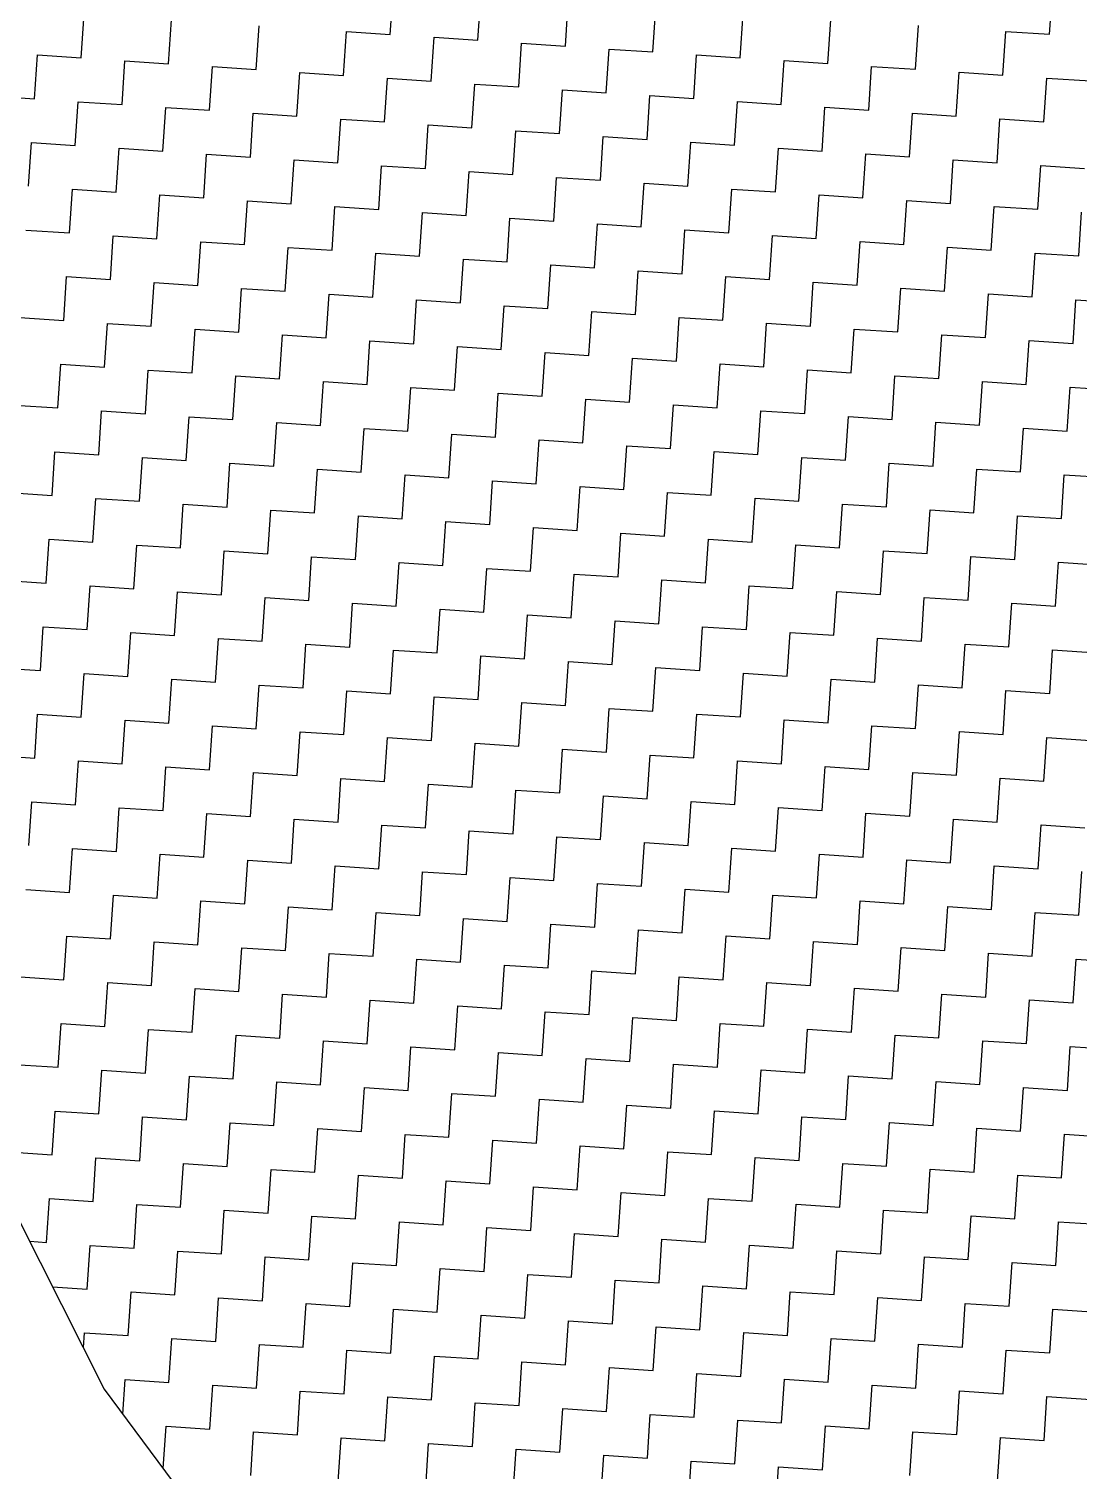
# Model space of a CAD drawing. Header units: metres. Extents: x 286068 to 287358, y 2005630 to 2007098.
# Drawn here: x 286485.4 to 286563.2, y 2005822 to 2005928.9 of the extents above; entities that cross this region are included whole.
import ezdxf

# ---------------------------------------------------------------- set-up
doc = ezdxf.new("R2010")
doc.units = ezdxf.units.M
doc.layers.add('POLY_HATCH', color=12, linetype='Continuous')

msp = doc.modelspace()

# ---------------------------------------------------------------- linework, layer by layer
at = {"layer": 'POLY_HATCH', "linetype": 'Continuous'}
for p, q in [((286512.17, 2005928.44), (286512.38, 2005931.68)), ((286518.65, 2005928.01), (286518.87, 2005931.25)), ((286525.14, 2005927.58), (286525.35, 2005930.82)), ((286561.01, 2005928.45), (286561.23, 2005931.7)), ((286489.26, 2005926.7), (286489.48, 2005929.95)), ((286531.62, 2005927.15), (286531.84, 2005930.39)), ((286538.1, 2005926.72), (286538.32, 2005929.96)), ((286495.74, 2005926.27), (286495.96, 2005929.52)), ((286502.23, 2005925.84), (286502.44, 2005929.09)), ((286544.59, 2005926.29), (286544.8, 2005929.53)), ((286551.07, 2005925.86), (286551.29, 2005929.1)), ((286557.55, 2005925.43), (286557.77, 2005928.67)), ((286557.77, 2005928.67), (286561.01, 2005928.45)), ((286508.71, 2005925.41), (286508.93, 2005928.66)), ((286508.93, 2005928.66), (286512.17, 2005928.44)), ((286515.2, 2005924.98), (286515.41, 2005928.23)), ((286515.41, 2005928.23), (286518.65, 2005928.01)), ((286521.68, 2005924.55), (286521.89, 2005927.79)), ((286521.89, 2005927.79), (286525.14, 2005927.58)), ((286485.8, 2005923.68), (286486.02, 2005926.92)), ((286486.02, 2005926.92), (286489.26, 2005926.7)), ((286528.16, 2005924.12), (286528.38, 2005927.36)), ((286528.38, 2005927.36), (286531.62, 2005927.15)), ((286534.65, 2005923.69), (286534.86, 2005926.93)), ((286534.86, 2005926.93), (286538.1, 2005926.72)), ((286492.29, 2005923.25), (286492.5, 2005926.49)), ((286492.5, 2005926.49), (286495.74, 2005926.27)), ((286498.77, 2005922.82), (286498.99, 2005926.06)), ((286498.99, 2005926.06), (286502.23, 2005925.84)), ((286505.25, 2005922.39), (286505.47, 2005925.63)), ((286505.47, 2005925.63), (286508.71, 2005925.41)), ((286541.13, 2005923.26), (286541.35, 2005926.5)), ((286541.35, 2005926.5), (286544.59, 2005926.29)), ((286547.61, 2005922.83), (286547.83, 2005926.07)), ((286547.83, 2005926.07), (286551.07, 2005925.86)), ((286554.1, 2005922.4), (286554.31, 2005925.64)), ((286554.31, 2005925.64), (286557.55, 2005925.43)), ((286511.74, 2005921.96), (286511.95, 2005925.2)), ((286511.95, 2005925.2), (286515.2, 2005924.98)), ((286518.22, 2005921.53), (286518.44, 2005924.77)), ((286518.44, 2005924.77), (286521.68, 2005924.55)), ((286560.58, 2005921.97), (286560.8, 2005925.21)), ((286560.8, 2005925.21), (286564.04, 2005925)), ((286482.56, 2005923.89), (286485.8, 2005923.68)), ((286488.83, 2005920.22), (286489.05, 2005923.46)), ((286489.05, 2005923.46), (286492.29, 2005923.25)), ((286524.71, 2005921.1), (286524.92, 2005924.34)), ((286524.92, 2005924.34), (286528.16, 2005924.12)), ((286531.19, 2005920.67), (286531.4, 2005923.91)), ((286531.4, 2005923.91), (286534.65, 2005923.69)), ((286537.67, 2005920.23), (286537.89, 2005923.48)), ((286537.89, 2005923.48), (286541.13, 2005923.26)), ((286495.31, 2005919.79), (286495.53, 2005923.03)), ((286495.53, 2005923.03), (286498.77, 2005922.82)), ((286501.8, 2005919.36), (286502.01, 2005922.6)), ((286502.01, 2005922.6), (286505.25, 2005922.39)), ((286544.16, 2005919.8), (286544.37, 2005923.05)), ((286544.37, 2005923.05), (286547.61, 2005922.83)), ((286550.64, 2005919.37), (286550.86, 2005922.62)), ((286550.86, 2005922.62), (286554.1, 2005922.4)), ((286508.28, 2005918.93), (286508.5, 2005922.17)), ((286508.5, 2005922.17), (286511.74, 2005921.96)), ((286514.77, 2005918.5), (286514.98, 2005921.74)), ((286514.98, 2005921.74), (286518.22, 2005921.53)), ((286521.25, 2005918.07), (286521.46, 2005921.31)), ((286521.46, 2005921.31), (286524.71, 2005921.1)), ((286557.12, 2005918.94), (286557.34, 2005922.19)), ((286557.34, 2005922.19), (286560.58, 2005921.97)), ((286485.37, 2005917.19), (286485.59, 2005920.44)), ((286485.59, 2005920.44), (286488.83, 2005920.22)), ((286527.73, 2005917.64), (286527.95, 2005920.88)), ((286527.95, 2005920.88), (286531.19, 2005920.67)), ((286534.22, 2005917.21), (286534.43, 2005920.45)), ((286534.43, 2005920.45), (286537.67, 2005920.23)), ((286491.86, 2005916.76), (286492.07, 2005920.01)), ((286492.07, 2005920.01), (286495.31, 2005919.79)), ((286498.34, 2005916.33), (286498.56, 2005919.58)), ((286498.56, 2005919.58), (286501.8, 2005919.36)), ((286504.82, 2005915.9), (286505.04, 2005919.15)), ((286505.04, 2005919.15), (286508.28, 2005918.93)), ((286540.7, 2005916.78), (286540.92, 2005920.02)), ((286540.92, 2005920.02), (286544.16, 2005919.8)), ((286547.18, 2005916.35), (286547.4, 2005919.59)), ((286547.4, 2005919.59), (286550.64, 2005919.37)), ((286553.67, 2005915.92), (286553.88, 2005919.16)), ((286553.88, 2005919.16), (286557.12, 2005918.94)), ((286511.31, 2005915.47), (286511.52, 2005918.71)), ((286511.52, 2005918.71), (286514.77, 2005918.5)), ((286517.79, 2005915.04), (286518.01, 2005918.28)), ((286518.01, 2005918.28), (286521.25, 2005918.07)), ((286560.15, 2005915.49), (286560.37, 2005918.73)), ((286560.37, 2005918.73), (286563.61, 2005918.51)), ((286488.4, 2005913.74), (286488.62, 2005916.98)), ((286488.62, 2005916.98), (286491.86, 2005916.76)), ((286524.28, 2005914.61), (286524.49, 2005917.85)), ((286524.49, 2005917.85), (286527.73, 2005917.64)), ((286530.76, 2005914.18), (286530.97, 2005917.42)), ((286530.97, 2005917.42), (286534.22, 2005917.21)), ((286537.24, 2005913.75), (286537.46, 2005916.99)), ((286537.46, 2005916.99), (286540.7, 2005916.78)), ((286494.88, 2005913.31), (286495.1, 2005916.55)), ((286495.1, 2005916.55), (286498.34, 2005916.33)), ((286501.37, 2005912.88), (286501.58, 2005916.12)), ((286501.58, 2005916.12), (286504.82, 2005915.9)), ((286543.73, 2005913.32), (286543.94, 2005916.56)), ((286543.94, 2005916.56), (286547.18, 2005916.35)), ((286550.21, 2005912.89), (286550.43, 2005916.13)), ((286550.43, 2005916.13), (286553.67, 2005915.92)), ((286507.85, 2005912.45), (286508.07, 2005915.69)), ((286508.07, 2005915.69), (286511.31, 2005915.47)), ((286514.33, 2005912.02), (286514.55, 2005915.26)), ((286514.55, 2005915.26), (286517.79, 2005915.04)), ((286520.82, 2005911.59), (286521.03, 2005914.83)), ((286521.03, 2005914.83), (286524.28, 2005914.61)), ((286556.69, 2005912.46), (286556.91, 2005915.7)), ((286556.91, 2005915.7), (286560.15, 2005915.49)), ((286563.18, 2005912.03), (286563.39, 2005915.27)), ((286485.16, 2005913.95), (286488.4, 2005913.74)), ((286527.3, 2005911.16), (286527.52, 2005914.4)), ((286527.52, 2005914.4), (286530.76, 2005914.18)), ((286533.79, 2005910.72), (286534, 2005913.97)), ((286534, 2005913.97), (286537.24, 2005913.75)), ((286491.43, 2005910.28), (286491.64, 2005913.52)), ((286491.64, 2005913.52), (286494.88, 2005913.31)), ((286497.91, 2005909.85), (286498.13, 2005913.09)), ((286498.13, 2005913.09), (286501.37, 2005912.88)), ((286504.39, 2005909.42), (286504.61, 2005912.66)), ((286504.61, 2005912.66), (286507.85, 2005912.45)), ((286540.27, 2005910.29), (286540.48, 2005913.54)), ((286540.48, 2005913.54), (286543.73, 2005913.32)), ((286546.75, 2005909.86), (286546.97, 2005913.11)), ((286546.97, 2005913.11), (286550.21, 2005912.89)), ((286553.24, 2005909.43), (286553.45, 2005912.68)), ((286553.45, 2005912.68), (286556.69, 2005912.46)), ((286510.88, 2005908.99), (286511.09, 2005912.23)), ((286511.09, 2005912.23), (286514.33, 2005912.02)), ((286517.36, 2005908.56), (286517.58, 2005911.8)), ((286517.58, 2005911.8), (286520.82, 2005911.59)), ((286559.72, 2005909), (286559.94, 2005912.24)), ((286559.94, 2005912.24), (286563.18, 2005912.03)), ((286523.85, 2005908.13), (286524.06, 2005911.37)), ((286524.06, 2005911.37), (286527.3, 2005911.16)), ((286530.33, 2005907.7), (286530.54, 2005910.94)), ((286530.54, 2005910.94), (286533.79, 2005910.72)), ((286536.81, 2005907.27), (286537.03, 2005910.51)), ((286537.03, 2005910.51), (286540.27, 2005910.29)), ((286487.97, 2005907.25), (286488.18, 2005910.5)), ((286488.18, 2005910.5), (286491.43, 2005910.28)), ((286494.45, 2005906.82), (286494.67, 2005910.07)), ((286494.67, 2005910.07), (286497.91, 2005909.85)), ((286500.94, 2005906.39), (286501.15, 2005909.63)), ((286501.15, 2005909.63), (286504.39, 2005909.42)), ((286543.3, 2005906.84), (286543.51, 2005910.08)), ((286543.51, 2005910.08), (286546.75, 2005909.86)), ((286549.78, 2005906.41), (286549.99, 2005909.65)), ((286549.99, 2005909.65), (286553.24, 2005909.43)), ((286507.42, 2005905.96), (286507.64, 2005909.2)), ((286507.64, 2005909.2), (286510.88, 2005908.99)), ((286513.9, 2005905.53), (286514.12, 2005908.77)), ((286514.12, 2005908.77), (286517.36, 2005908.56)), ((286556.26, 2005905.98), (286556.48, 2005909.22)), ((286556.48, 2005909.22), (286559.72, 2005909)), ((286562.75, 2005905.55), (286562.96, 2005908.79)), ((286562.96, 2005908.79), (286566.2, 2005908.57)), ((286484.73, 2005907.47), (286487.97, 2005907.25)), ((286520.39, 2005905.1), (286520.6, 2005908.34)), ((286520.6, 2005908.34), (286523.85, 2005908.13)), ((286526.87, 2005904.67), (286527.09, 2005907.91)), ((286527.09, 2005907.91), (286530.33, 2005907.7)), ((286533.36, 2005904.24), (286533.57, 2005907.48)), ((286533.57, 2005907.48), (286536.81, 2005907.27)), ((286491, 2005903.8), (286491.21, 2005907.04)), ((286491.21, 2005907.04), (286494.45, 2005906.82)), ((286497.48, 2005903.37), (286497.7, 2005906.61)), ((286497.7, 2005906.61), (286500.94, 2005906.39)), ((286539.84, 2005903.81), (286540.05, 2005907.05)), ((286540.05, 2005907.05), (286543.3, 2005906.84)), ((286546.32, 2005903.38), (286546.54, 2005906.62)), ((286546.54, 2005906.62), (286549.78, 2005906.41)), ((286503.96, 2005902.94), (286504.18, 2005906.18)), ((286504.18, 2005906.18), (286507.42, 2005905.96)), ((286510.45, 2005902.51), (286510.66, 2005905.75)), ((286510.66, 2005905.75), (286513.9, 2005905.53)), ((286516.93, 2005902.08), (286517.15, 2005905.32)), ((286517.15, 2005905.32), (286520.39, 2005905.1)), ((286552.81, 2005902.95), (286553.02, 2005906.19)), ((286553.02, 2005906.19), (286556.26, 2005905.98)), ((286559.29, 2005902.52), (286559.51, 2005905.76)), ((286559.51, 2005905.76), (286562.75, 2005905.55)), ((286523.41, 2005901.64), (286523.63, 2005904.89)), ((286523.63, 2005904.89), (286526.87, 2005904.67)), ((286529.9, 2005901.21), (286530.11, 2005904.46)), ((286530.11, 2005904.46), (286533.36, 2005904.24)), ((286487.54, 2005900.77), (286487.75, 2005904.01)), ((286487.75, 2005904.01), (286491, 2005903.8)), ((286494.02, 2005900.34), (286494.24, 2005903.58)), ((286494.24, 2005903.58), (286497.48, 2005903.37)), ((286500.51, 2005899.91), (286500.72, 2005903.15)), ((286500.72, 2005903.15), (286503.96, 2005902.94)), ((286536.38, 2005900.78), (286536.6, 2005904.03)), ((286536.6, 2005904.03), (286539.84, 2005903.81)), ((286542.87, 2005900.35), (286543.08, 2005903.6)), ((286543.08, 2005903.6), (286546.32, 2005903.38)), ((286549.35, 2005899.92), (286549.56, 2005903.16)), ((286549.56, 2005903.16), (286552.81, 2005902.95)), ((286506.99, 2005899.48), (286507.21, 2005902.72)), ((286507.21, 2005902.72), (286510.45, 2005902.51)), ((286513.47, 2005899.05), (286513.69, 2005902.29)), ((286513.69, 2005902.29), (286516.93, 2005902.08)), ((286555.83, 2005899.49), (286556.05, 2005902.73)), ((286556.05, 2005902.73), (286559.29, 2005902.52)), ((286562.32, 2005899.06), (286562.53, 2005902.3)), ((286562.53, 2005902.3), (286565.77, 2005902.09)), ((286484.3, 2005900.99), (286487.54, 2005900.77)), ((286519.96, 2005898.62), (286520.17, 2005901.86)), ((286520.17, 2005901.86), (286523.41, 2005901.64)), ((286526.44, 2005898.19), (286526.66, 2005901.43)), ((286526.66, 2005901.43), (286529.9, 2005901.21)), ((286532.92, 2005897.76), (286533.14, 2005901)), ((286533.14, 2005901), (286536.38, 2005900.78)), ((286490.57, 2005897.31), (286490.78, 2005900.55)), ((286490.78, 2005900.55), (286494.02, 2005900.34)), ((286497.05, 2005896.88), (286497.26, 2005900.12)), ((286497.26, 2005900.12), (286500.51, 2005899.91)), ((286539.41, 2005897.33), (286539.62, 2005900.57)), ((286539.62, 2005900.57), (286542.87, 2005900.35)), ((286545.89, 2005896.9), (286546.11, 2005900.14)), ((286546.11, 2005900.14), (286549.35, 2005899.92)), ((286503.53, 2005896.45), (286503.75, 2005899.69)), ((286503.75, 2005899.69), (286506.99, 2005899.48)), ((286510.02, 2005896.02), (286510.23, 2005899.26)), ((286510.23, 2005899.26), (286513.47, 2005899.05)), ((286516.5, 2005895.59), (286516.72, 2005898.83)), ((286516.72, 2005898.83), (286519.96, 2005898.62)), ((286552.38, 2005896.47), (286552.59, 2005899.71)), ((286552.59, 2005899.71), (286555.83, 2005899.49)), ((286558.86, 2005896.04), (286559.07, 2005899.28)), ((286559.07, 2005899.28), (286562.32, 2005899.06)), ((286522.98, 2005895.16), (286523.2, 2005898.4)), ((286523.2, 2005898.4), (286526.44, 2005898.19)), ((286529.47, 2005894.73), (286529.68, 2005897.97)), ((286529.68, 2005897.97), (286532.92, 2005897.76)), ((286487.11, 2005894.29), (286487.32, 2005897.53)), ((286487.32, 2005897.53), (286490.57, 2005897.31)), ((286493.59, 2005893.86), (286493.81, 2005897.1)), ((286493.81, 2005897.1), (286497.05, 2005896.88)), ((286500.08, 2005893.43), (286500.29, 2005896.67)), ((286500.29, 2005896.67), (286503.53, 2005896.45)), ((286535.95, 2005894.3), (286536.17, 2005897.54)), ((286536.17, 2005897.54), (286539.41, 2005897.33)), ((286542.44, 2005893.87), (286542.65, 2005897.11)), ((286542.65, 2005897.11), (286545.89, 2005896.9)), ((286548.92, 2005893.44), (286549.13, 2005896.68)), ((286549.13, 2005896.68), (286552.38, 2005896.47)), ((286506.56, 2005893), (286506.78, 2005896.24)), ((286506.78, 2005896.24), (286510.02, 2005896.02)), ((286513.04, 2005892.56), (286513.26, 2005895.81)), ((286513.26, 2005895.81), (286516.5, 2005895.59)), ((286555.4, 2005893.01), (286555.62, 2005896.25)), ((286555.62, 2005896.25), (286558.86, 2005896.04)), ((286561.89, 2005892.58), (286562.1, 2005895.82)), ((286562.1, 2005895.82), (286565.34, 2005895.61)), ((286483.87, 2005894.5), (286487.11, 2005894.29)), ((286519.53, 2005892.13), (286519.74, 2005895.38)), ((286519.74, 2005895.38), (286522.98, 2005895.16)), ((286526.01, 2005891.7), (286526.23, 2005894.95)), ((286526.23, 2005894.95), (286529.47, 2005894.73)), ((286532.49, 2005891.27), (286532.71, 2005894.52)), ((286532.71, 2005894.52), (286535.95, 2005894.3)), ((286490.14, 2005890.83), (286490.35, 2005894.07)), ((286490.35, 2005894.07), (286493.59, 2005893.86)), ((286496.62, 2005890.4), (286496.83, 2005893.64)), ((286496.83, 2005893.64), (286500.08, 2005893.43)), ((286538.98, 2005890.84), (286539.19, 2005894.09)), ((286539.19, 2005894.09), (286542.44, 2005893.87)), ((286545.46, 2005890.41), (286545.68, 2005893.65)), ((286545.68, 2005893.65), (286548.92, 2005893.44)), ((286503.1, 2005889.97), (286503.32, 2005893.21)), ((286503.32, 2005893.21), (286506.56, 2005893)), ((286509.59, 2005889.54), (286509.8, 2005892.78)), ((286509.8, 2005892.78), (286513.04, 2005892.56)), ((286516.07, 2005889.11), (286516.29, 2005892.35)), ((286516.29, 2005892.35), (286519.53, 2005892.13)), ((286551.95, 2005889.98), (286552.16, 2005893.22)), ((286552.16, 2005893.22), (286555.4, 2005893.01)), ((286558.43, 2005889.55), (286558.64, 2005892.79)), ((286558.64, 2005892.79), (286561.89, 2005892.58)), ((286522.55, 2005888.68), (286522.77, 2005891.92)), ((286522.77, 2005891.92), (286526.01, 2005891.7)), ((286529.04, 2005888.25), (286529.25, 2005891.49)), ((286529.25, 2005891.49), (286532.49, 2005891.27)), ((286486.68, 2005887.8), (286486.89, 2005891.04)), ((286486.89, 2005891.04), (286490.14, 2005890.83)), ((286493.16, 2005887.37), (286493.38, 2005890.61)), ((286493.38, 2005890.61), (286496.62, 2005890.4)), ((286535.52, 2005887.82), (286535.74, 2005891.06)), ((286535.74, 2005891.06), (286538.98, 2005890.84)), ((286542, 2005887.39), (286542.22, 2005890.63)), ((286542.22, 2005890.63), (286545.46, 2005890.41)), ((286548.49, 2005886.96), (286548.7, 2005890.2)), ((286548.7, 2005890.2), (286551.95, 2005889.98)), ((286499.65, 2005886.94), (286499.86, 2005890.18)), ((286499.86, 2005890.18), (286503.1, 2005889.97)), ((286506.13, 2005886.51), (286506.34, 2005889.75)), ((286506.34, 2005889.75), (286509.59, 2005889.54)), ((286512.61, 2005886.08), (286512.83, 2005889.32)), ((286512.83, 2005889.32), (286516.07, 2005889.11)), ((286554.97, 2005886.53), (286555.19, 2005889.77)), ((286555.19, 2005889.77), (286558.43, 2005889.55)), ((286561.46, 2005886.09), (286561.67, 2005889.34)), ((286561.67, 2005889.34), (286564.91, 2005889.12)), ((286519.1, 2005885.65), (286519.31, 2005888.89)), ((286519.31, 2005888.89), (286522.55, 2005888.68)), ((286525.58, 2005885.22), (286525.8, 2005888.46)), ((286525.8, 2005888.46), (286529.04, 2005888.25)), ((286483.44, 2005888.02), (286486.68, 2005887.8)), ((286489.71, 2005884.35), (286489.92, 2005887.59)), ((286489.92, 2005887.59), (286493.16, 2005887.37)), ((286496.19, 2005883.92), (286496.4, 2005887.16)), ((286496.4, 2005887.16), (286499.65, 2005886.94)), ((286532.06, 2005884.79), (286532.28, 2005888.03)), ((286532.28, 2005888.03), (286535.52, 2005887.82)), ((286538.55, 2005884.36), (286538.76, 2005887.6)), ((286538.76, 2005887.6), (286542, 2005887.39)), ((286545.03, 2005883.93), (286545.25, 2005887.17)), ((286545.25, 2005887.17), (286548.49, 2005886.96)), ((286502.67, 2005883.49), (286502.89, 2005886.73)), ((286502.89, 2005886.73), (286506.13, 2005886.51)), ((286509.16, 2005883.05), (286509.37, 2005886.3)), ((286509.37, 2005886.3), (286512.61, 2005886.08)), ((286551.52, 2005883.5), (286551.73, 2005886.74)), ((286551.73, 2005886.74), (286554.97, 2005886.53)), ((286558, 2005883.07), (286558.21, 2005886.31)), ((286558.21, 2005886.31), (286561.46, 2005886.09)), ((286515.64, 2005882.62), (286515.85, 2005885.87)), ((286515.85, 2005885.87), (286519.1, 2005885.65)), ((286522.12, 2005882.19), (286522.34, 2005885.44)), ((286522.34, 2005885.44), (286525.58, 2005885.22)), ((286528.61, 2005881.76), (286528.82, 2005885.01)), ((286528.82, 2005885.01), (286532.06, 2005884.79)), ((286486.25, 2005881.32), (286486.46, 2005884.56)), ((286486.46, 2005884.56), (286489.71, 2005884.35)), ((286492.73, 2005880.89), (286492.95, 2005884.13)), ((286492.95, 2005884.13), (286496.19, 2005883.92)), ((286535.09, 2005881.33), (286535.31, 2005884.57)), ((286535.31, 2005884.57), (286538.55, 2005884.36)), ((286541.57, 2005880.9), (286541.79, 2005884.14)), ((286541.79, 2005884.14), (286545.03, 2005883.93)), ((286499.22, 2005880.46), (286499.43, 2005883.7)), ((286499.43, 2005883.7), (286502.67, 2005883.49)), ((286505.7, 2005880.03), (286505.91, 2005883.27)), ((286505.91, 2005883.27), (286509.16, 2005883.05)), ((286512.18, 2005879.6), (286512.4, 2005882.84)), ((286512.4, 2005882.84), (286515.64, 2005882.62)), ((286548.06, 2005880.47), (286548.27, 2005883.71)), ((286548.27, 2005883.71), (286551.52, 2005883.5)), ((286554.54, 2005880.04), (286554.76, 2005883.28)), ((286554.76, 2005883.28), (286558, 2005883.07)), ((286561.03, 2005879.61), (286561.24, 2005882.85)), ((286561.24, 2005882.85), (286564.48, 2005882.64)), ((286518.67, 2005879.17), (286518.88, 2005882.41)), ((286518.88, 2005882.41), (286522.12, 2005882.19)), ((286525.15, 2005878.74), (286525.37, 2005881.98)), ((286525.37, 2005881.98), (286528.61, 2005881.76)), ((286483.01, 2005881.53), (286486.25, 2005881.32)), ((286489.27, 2005877.86), (286489.49, 2005881.1)), ((286489.49, 2005881.1), (286492.73, 2005880.89)), ((286495.76, 2005877.43), (286495.97, 2005880.67)), ((286495.97, 2005880.67), (286499.22, 2005880.46)), ((286531.63, 2005878.31), (286531.85, 2005881.55)), ((286531.85, 2005881.55), (286535.09, 2005881.33)), ((286538.12, 2005877.88), (286538.33, 2005881.12)), ((286538.33, 2005881.12), (286541.57, 2005880.9)), ((286544.6, 2005877.45), (286544.82, 2005880.69)), ((286544.82, 2005880.69), (286548.06, 2005880.47)), ((286502.24, 2005877), (286502.46, 2005880.24)), ((286502.46, 2005880.24), (286505.7, 2005880.03)), ((286508.73, 2005876.57), (286508.94, 2005879.81)), ((286508.94, 2005879.81), (286512.18, 2005879.6)), ((286551.08, 2005877.02), (286551.3, 2005880.26)), ((286551.3, 2005880.26), (286554.54, 2005880.04)), ((286557.57, 2005876.58), (286557.78, 2005879.83)), ((286557.78, 2005879.83), (286561.03, 2005879.61)), ((286515.21, 2005876.14), (286515.42, 2005879.38)), ((286515.42, 2005879.38), (286518.67, 2005879.17)), ((286521.69, 2005875.71), (286521.91, 2005878.95)), ((286521.91, 2005878.95), (286525.15, 2005878.74)), ((286528.18, 2005875.28), (286528.39, 2005878.52)), ((286528.39, 2005878.52), (286531.63, 2005878.31)), ((286485.82, 2005874.84), (286486.03, 2005878.08)), ((286486.03, 2005878.08), (286489.27, 2005877.86)), ((286492.3, 2005874.41), (286492.52, 2005877.65)), ((286492.52, 2005877.65), (286495.76, 2005877.43)), ((286534.66, 2005874.85), (286534.88, 2005878.09)), ((286534.88, 2005878.09), (286538.12, 2005877.88)), ((286541.14, 2005874.42), (286541.36, 2005877.66)), ((286541.36, 2005877.66), (286544.6, 2005877.45)), ((286498.78, 2005873.97), (286499, 2005877.22)), ((286499, 2005877.22), (286502.24, 2005877)), ((286505.27, 2005873.54), (286505.48, 2005876.79)), ((286505.48, 2005876.79), (286508.73, 2005876.57)), ((286511.75, 2005873.11), (286511.97, 2005876.36)), ((286511.97, 2005876.36), (286515.21, 2005876.14)), ((286547.63, 2005873.99), (286547.84, 2005877.23)), ((286547.84, 2005877.23), (286551.08, 2005877.02)), ((286554.11, 2005873.56), (286554.33, 2005876.8)), ((286554.33, 2005876.8), (286557.57, 2005876.58)), ((286560.59, 2005873.13), (286560.81, 2005876.37)), ((286560.81, 2005876.37), (286564.05, 2005876.15)), ((286518.24, 2005872.68), (286518.45, 2005875.93)), ((286518.45, 2005875.93), (286521.69, 2005875.71)), ((286524.72, 2005872.25), (286524.93, 2005875.49)), ((286524.93, 2005875.49), (286528.18, 2005875.28)), ((286482.58, 2005875.05), (286485.82, 2005874.84)), ((286488.84, 2005871.38), (286489.06, 2005874.62)), ((286489.06, 2005874.62), (286492.3, 2005874.41)), ((286495.33, 2005870.95), (286495.54, 2005874.19)), ((286495.54, 2005874.19), (286498.78, 2005873.97)), ((286531.2, 2005871.82), (286531.42, 2005875.06)), ((286531.42, 2005875.06), (286534.66, 2005874.85)), ((286537.69, 2005871.39), (286537.9, 2005874.63)), ((286537.9, 2005874.63), (286541.14, 2005874.42)), ((286544.17, 2005870.96), (286544.39, 2005874.2)), ((286544.39, 2005874.2), (286547.63, 2005873.99)), ((286501.81, 2005870.52), (286502.03, 2005873.76)), ((286502.03, 2005873.76), (286505.27, 2005873.54)), ((286508.3, 2005870.09), (286508.51, 2005873.33)), ((286508.51, 2005873.33), (286511.75, 2005873.11)), ((286550.65, 2005870.53), (286550.87, 2005873.77)), ((286550.87, 2005873.77), (286554.11, 2005873.56)), ((286557.14, 2005870.1), (286557.35, 2005873.34)), ((286557.35, 2005873.34), (286560.59, 2005873.13)), ((286514.78, 2005869.66), (286514.99, 2005872.9)), ((286514.99, 2005872.9), (286518.24, 2005872.68)), ((286521.26, 2005869.23), (286521.48, 2005872.47)), ((286521.48, 2005872.47), (286524.72, 2005872.25)), ((286527.75, 2005868.8), (286527.96, 2005872.04)), ((286527.96, 2005872.04), (286531.2, 2005871.82)), ((286485.39, 2005868.35), (286485.6, 2005871.59)), ((286485.6, 2005871.59), (286488.84, 2005871.38)), ((286491.87, 2005867.92), (286492.09, 2005871.16)), ((286492.09, 2005871.16), (286495.33, 2005870.95)), ((286534.23, 2005868.37), (286534.45, 2005871.61)), ((286534.45, 2005871.61), (286537.69, 2005871.39)), ((286540.71, 2005867.94), (286540.93, 2005871.18)), ((286540.93, 2005871.18), (286544.17, 2005870.96)), ((286498.35, 2005867.49), (286498.57, 2005870.73)), ((286498.57, 2005870.73), (286501.81, 2005870.52)), ((286504.84, 2005867.06), (286505.05, 2005870.3)), ((286505.05, 2005870.3), (286508.3, 2005870.09)), ((286547.2, 2005867.5), (286547.41, 2005870.75)), ((286547.41, 2005870.75), (286550.65, 2005870.53)), ((286553.68, 2005867.07), (286553.9, 2005870.32)), ((286553.9, 2005870.32), (286557.14, 2005870.1)), ((286511.32, 2005866.63), (286511.54, 2005869.87)), ((286511.54, 2005869.87), (286514.78, 2005869.66)), ((286517.81, 2005866.2), (286518.02, 2005869.44)), ((286518.02, 2005869.44), (286521.26, 2005869.23)), ((286524.29, 2005865.77), (286524.5, 2005869.01)), ((286524.5, 2005869.01), (286527.75, 2005868.8)), ((286560.16, 2005866.64), (286560.38, 2005869.89)), ((286560.38, 2005869.89), (286563.62, 2005869.67)), ((286488.41, 2005864.89), (286488.63, 2005868.14)), ((286488.63, 2005868.14), (286491.87, 2005867.92)), ((286530.77, 2005865.34), (286530.99, 2005868.58)), ((286530.99, 2005868.58), (286534.23, 2005868.37)), ((286537.26, 2005864.91), (286537.47, 2005868.15)), ((286537.47, 2005868.15), (286540.71, 2005867.94)), ((286494.9, 2005864.46), (286495.11, 2005867.71)), ((286495.11, 2005867.71), (286498.35, 2005867.49)), ((286501.38, 2005864.03), (286501.6, 2005867.28)), ((286501.6, 2005867.28), (286504.84, 2005867.06)), ((286507.86, 2005863.6), (286508.08, 2005866.85)), ((286508.08, 2005866.85), (286511.32, 2005866.63)), ((286543.74, 2005864.48), (286543.96, 2005867.72)), ((286543.96, 2005867.72), (286547.2, 2005867.5)), ((286550.22, 2005864.05), (286550.44, 2005867.29)), ((286550.44, 2005867.29), (286553.68, 2005867.07)), ((286556.71, 2005863.62), (286556.92, 2005866.86)), ((286556.92, 2005866.86), (286560.16, 2005866.64)), ((286514.35, 2005863.17), (286514.56, 2005866.42)), ((286514.56, 2005866.42), (286517.81, 2005866.2)), ((286520.83, 2005862.74), (286521.05, 2005865.98)), ((286521.05, 2005865.98), (286524.29, 2005865.77)), ((286563.19, 2005863.19), (286563.41, 2005866.43)), ((286485.17, 2005865.11), (286488.41, 2005864.89)), ((286491.44, 2005861.44), (286491.66, 2005864.68)), ((286491.66, 2005864.68), (286494.9, 2005864.46)), ((286527.32, 2005862.31), (286527.53, 2005865.55)), ((286527.53, 2005865.55), (286530.77, 2005865.34)), ((286533.8, 2005861.88), (286534.01, 2005865.12)), ((286534.01, 2005865.12), (286537.26, 2005864.91)), ((286540.28, 2005861.45), (286540.5, 2005864.69)), ((286540.5, 2005864.69), (286543.74, 2005864.48)), ((286497.92, 2005861.01), (286498.14, 2005864.25)), ((286498.14, 2005864.25), (286501.38, 2005864.03)), ((286504.41, 2005860.58), (286504.62, 2005863.82)), ((286504.62, 2005863.82), (286507.86, 2005863.6)), ((286546.77, 2005861.02), (286546.98, 2005864.26)), ((286546.98, 2005864.26), (286550.22, 2005864.05)), ((286553.25, 2005860.59), (286553.47, 2005863.83)), ((286553.47, 2005863.83), (286556.71, 2005863.62)), ((286510.89, 2005860.15), (286511.11, 2005863.39)), ((286511.11, 2005863.39), (286514.35, 2005863.17)), ((286517.38, 2005859.72), (286517.59, 2005862.96)), ((286517.59, 2005862.96), (286520.83, 2005862.74)), ((286523.86, 2005859.29), (286524.07, 2005862.53)), ((286524.07, 2005862.53), (286527.32, 2005862.31)), ((286559.73, 2005860.16), (286559.95, 2005863.4)), ((286559.95, 2005863.4), (286563.19, 2005863.19)), ((286487.98, 2005858.41), (286488.2, 2005861.65)), ((286488.2, 2005861.65), (286491.44, 2005861.44)), ((286530.34, 2005858.86), (286530.56, 2005862.1)), ((286530.56, 2005862.1), (286533.8, 2005861.88)), ((286536.83, 2005858.42), (286537.04, 2005861.67)), ((286537.04, 2005861.67), (286540.28, 2005861.45)), ((286494.47, 2005857.98), (286494.68, 2005861.22)), ((286494.68, 2005861.22), (286497.92, 2005861.01)), ((286500.95, 2005857.55), (286501.17, 2005860.79)), ((286501.17, 2005860.79), (286504.41, 2005860.58)), ((286507.43, 2005857.12), (286507.65, 2005860.36)), ((286507.65, 2005860.36), (286510.89, 2005860.15)), ((286543.31, 2005857.99), (286543.52, 2005861.24)), ((286543.52, 2005861.24), (286546.77, 2005861.02)), ((286549.79, 2005857.56), (286550.01, 2005860.81)), ((286550.01, 2005860.81), (286553.25, 2005860.59)), ((286556.28, 2005857.13), (286556.49, 2005860.38)), ((286556.49, 2005860.38), (286559.73, 2005860.16)), ((286513.92, 2005856.69), (286514.13, 2005859.93)), ((286514.13, 2005859.93), (286517.38, 2005859.72)), ((286520.4, 2005856.26), (286520.62, 2005859.5)), ((286520.62, 2005859.5), (286523.86, 2005859.29)), ((286562.76, 2005856.7), (286562.98, 2005859.95)), ((286562.98, 2005859.95), (286566.22, 2005859.73)), ((286484.74, 2005858.63), (286487.98, 2005858.41)), ((286491.01, 2005854.95), (286491.23, 2005858.2)), ((286491.23, 2005858.2), (286494.47, 2005857.98)), ((286526.89, 2005855.83), (286527.1, 2005859.07)), ((286527.1, 2005859.07), (286530.34, 2005858.86)), ((286533.37, 2005855.4), (286533.58, 2005858.64)), ((286533.58, 2005858.64), (286536.83, 2005858.42)), ((286539.85, 2005854.97), (286540.07, 2005858.21)), ((286540.07, 2005858.21), (286543.31, 2005857.99)), ((286497.49, 2005854.52), (286497.71, 2005857.77)), ((286497.71, 2005857.77), (286500.95, 2005857.55)), ((286503.98, 2005854.09), (286504.19, 2005857.34)), ((286504.19, 2005857.34), (286507.43, 2005857.12)), ((286546.34, 2005854.54), (286546.55, 2005857.78)), ((286546.55, 2005857.78), (286549.79, 2005857.56)), ((286552.82, 2005854.11), (286553.04, 2005857.35)), ((286553.04, 2005857.35), (286556.28, 2005857.13)), ((286510.46, 2005853.66), (286510.68, 2005856.9)), ((286510.68, 2005856.9), (286513.92, 2005856.69)), ((286516.94, 2005853.23), (286517.16, 2005856.47)), ((286517.16, 2005856.47), (286520.4, 2005856.26)), ((286523.43, 2005852.8), (286523.64, 2005856.04)), ((286523.64, 2005856.04), (286526.89, 2005855.83)), ((286559.3, 2005853.68), (286559.52, 2005856.92)), ((286559.52, 2005856.92), (286562.76, 2005856.7)), ((286487.55, 2005851.93), (286487.77, 2005855.17)), ((286487.77, 2005855.17), (286491.01, 2005854.95)), ((286529.91, 2005852.37), (286530.13, 2005855.61)), ((286530.13, 2005855.61), (286533.37, 2005855.4)), ((286536.4, 2005851.94), (286536.61, 2005855.18)), ((286536.61, 2005855.18), (286539.85, 2005854.97)), ((286494.04, 2005851.5), (286494.25, 2005854.74)), ((286494.25, 2005854.74), (286497.49, 2005854.52)), ((286500.52, 2005851.07), (286500.74, 2005854.31)), ((286500.74, 2005854.31), (286503.98, 2005854.09)), ((286507, 2005850.64), (286507.22, 2005853.88)), ((286507.22, 2005853.88), (286510.46, 2005853.66)), ((286542.88, 2005851.51), (286543.09, 2005854.75)), ((286543.09, 2005854.75), (286546.34, 2005854.54)), ((286549.36, 2005851.08), (286549.58, 2005854.32)), ((286549.58, 2005854.32), (286552.82, 2005854.11)), ((286555.85, 2005850.65), (286556.06, 2005853.89)), ((286556.06, 2005853.89), (286559.3, 2005853.68)), ((286513.49, 2005850.21), (286513.7, 2005853.45)), ((286513.7, 2005853.45), (286516.94, 2005853.23)), ((286519.97, 2005849.78), (286520.19, 2005853.02)), ((286520.19, 2005853.02), (286523.43, 2005852.8)), ((286562.33, 2005850.22), (286562.55, 2005853.46)), ((286562.55, 2005853.46), (286565.79, 2005853.25)), ((286484.31, 2005852.14), (286487.55, 2005851.93)), ((286526.46, 2005849.35), (286526.67, 2005852.59)), ((286526.67, 2005852.59), (286529.91, 2005852.37)), ((286532.94, 2005848.91), (286533.15, 2005852.16)), ((286533.15, 2005852.16), (286536.4, 2005851.94)), ((286490.58, 2005848.47), (286490.79, 2005851.71)), ((286490.79, 2005851.71), (286494.04, 2005851.5)), ((286497.06, 2005848.04), (286497.28, 2005851.28)), ((286497.28, 2005851.28), (286500.52, 2005851.07)), ((286503.55, 2005847.61), (286503.76, 2005850.85)), ((286503.76, 2005850.85), (286507, 2005850.64)), ((286539.42, 2005848.48), (286539.64, 2005851.73)), ((286539.64, 2005851.73), (286542.88, 2005851.51)), ((286545.91, 2005848.05), (286546.12, 2005851.3)), ((286546.12, 2005851.3), (286549.36, 2005851.08)), ((286552.39, 2005847.62), (286552.6, 2005850.87)), ((286552.6, 2005850.87), (286555.85, 2005850.65)), ((286510.03, 2005847.18), (286510.25, 2005850.42)), ((286510.25, 2005850.42), (286513.49, 2005850.21)), ((286516.51, 2005846.75), (286516.73, 2005849.99)), ((286516.73, 2005849.99), (286519.97, 2005849.78)), ((286558.87, 2005847.19), (286559.09, 2005850.43)), ((286559.09, 2005850.43), (286562.33, 2005850.22)), ((286487.12, 2005845.44), (286487.34, 2005848.69)), ((286487.34, 2005848.69), (286490.58, 2005848.47)), ((286523, 2005846.32), (286523.21, 2005849.56)), ((286523.21, 2005849.56), (286526.46, 2005849.35)), ((286529.48, 2005845.89), (286529.7, 2005849.13)), ((286529.7, 2005849.13), (286532.94, 2005848.91)), ((286535.97, 2005845.46), (286536.18, 2005848.7)), ((286536.18, 2005848.7), (286539.42, 2005848.48)), ((286493.61, 2005845.01), (286493.82, 2005848.26)), ((286493.82, 2005848.26), (286497.06, 2005848.04)), ((286500.09, 2005844.58), (286500.31, 2005847.82)), ((286500.31, 2005847.82), (286503.55, 2005847.61)), ((286542.45, 2005845.03), (286542.66, 2005848.27)), ((286542.66, 2005848.27), (286545.91, 2005848.05)), ((286548.93, 2005844.6), (286549.15, 2005847.84)), ((286549.15, 2005847.84), (286552.39, 2005847.62)), ((286506.57, 2005844.15), (286506.79, 2005847.39)), ((286506.79, 2005847.39), (286510.03, 2005847.18)), ((286513.06, 2005843.72), (286513.27, 2005846.96)), ((286513.27, 2005846.96), (286516.51, 2005846.75)), ((286519.54, 2005843.29), (286519.76, 2005846.53)), ((286519.76, 2005846.53), (286523, 2005846.32)), ((286555.42, 2005844.17), (286555.63, 2005847.41)), ((286555.63, 2005847.41), (286558.87, 2005847.19)), ((286561.9, 2005843.74), (286562.12, 2005846.98)), ((286562.12, 2005846.98), (286565.36, 2005846.76)), ((286483.88, 2005845.66), (286487.12, 2005845.44)), ((286526.02, 2005842.86), (286526.24, 2005846.1)), ((286526.24, 2005846.1), (286529.48, 2005845.89)), ((286532.51, 2005842.43), (286532.72, 2005845.67)), ((286532.72, 2005845.67), (286535.97, 2005845.46)), ((286490.15, 2005841.99), (286490.36, 2005845.23)), ((286490.36, 2005845.23), (286493.61, 2005845.01)), ((286496.63, 2005841.56), (286496.85, 2005844.8)), ((286496.85, 2005844.8), (286500.09, 2005844.58)), ((286503.12, 2005841.13), (286503.33, 2005844.37)), ((286503.33, 2005844.37), (286506.57, 2005844.15)), ((286538.99, 2005842), (286539.21, 2005845.24)), ((286539.21, 2005845.24), (286542.45, 2005845.03)), ((286545.48, 2005841.57), (286545.69, 2005844.81)), ((286545.69, 2005844.81), (286548.93, 2005844.6)), ((286551.96, 2005841.14), (286552.17, 2005844.38)), ((286552.17, 2005844.38), (286555.42, 2005844.17)), ((286509.6, 2005840.7), (286509.82, 2005843.94)), ((286509.82, 2005843.94), (286513.06, 2005843.72)), ((286516.08, 2005840.27), (286516.3, 2005843.51)), ((286516.3, 2005843.51), (286519.54, 2005843.29)), ((286558.44, 2005840.71), (286558.66, 2005843.95)), ((286558.66, 2005843.95), (286561.9, 2005843.74)), ((286486.69, 2005838.96), (286486.91, 2005842.2)), ((286486.91, 2005842.2), (286490.15, 2005841.99)), ((286522.57, 2005839.83), (286522.78, 2005843.08)), ((286522.78, 2005843.08), (286526.02, 2005842.86)), ((286529.05, 2005839.4), (286529.27, 2005842.65)), ((286529.27, 2005842.65), (286532.51, 2005842.43)), ((286535.53, 2005838.97), (286535.75, 2005842.22)), ((286535.75, 2005842.22), (286538.99, 2005842)), ((286493.18, 2005838.53), (286493.39, 2005841.77)), ((286493.39, 2005841.77), (286496.63, 2005841.56)), ((286499.66, 2005838.1), (286499.87, 2005841.34)), ((286499.87, 2005841.34), (286503.12, 2005841.13)), ((286542.02, 2005838.54), (286542.23, 2005841.79)), ((286542.23, 2005841.79), (286545.48, 2005841.57)), ((286548.5, 2005838.11), (286548.72, 2005841.35)), ((286548.72, 2005841.35), (286551.96, 2005841.14)), ((286506.14, 2005837.67), (286506.36, 2005840.91)), ((286506.36, 2005840.91), (286509.6, 2005840.7)), ((286512.63, 2005837.24), (286512.84, 2005840.48)), ((286512.84, 2005840.48), (286516.08, 2005840.27)), ((286519.11, 2005836.81), (286519.33, 2005840.05)), ((286519.33, 2005840.05), (286522.57, 2005839.83)), ((286554.99, 2005837.68), (286555.2, 2005840.92)), ((286555.2, 2005840.92), (286558.44, 2005840.71)), ((286561.47, 2005837.25), (286561.68, 2005840.49)), ((286561.68, 2005840.49), (286564.93, 2005840.28)), ((286485.45, 2005839.04), (286486.69, 2005838.96)), ((286525.59, 2005836.38), (286525.81, 2005839.62)), ((286525.81, 2005839.62), (286529.05, 2005839.4)), ((286532.08, 2005835.95), (286532.29, 2005839.19)), ((286532.29, 2005839.19), (286535.53, 2005838.97)), ((286489.72, 2005835.5), (286489.93, 2005838.74)), ((286489.93, 2005838.74), (286493.18, 2005838.53)), ((286496.2, 2005835.07), (286496.42, 2005838.31)), ((286496.42, 2005838.31), (286499.66, 2005838.1)), ((286502.69, 2005834.64), (286502.9, 2005837.88)), ((286502.9, 2005837.88), (286506.14, 2005837.67)), ((286538.56, 2005835.52), (286538.78, 2005838.76)), ((286538.78, 2005838.76), (286542.02, 2005838.54)), ((286545.05, 2005835.09), (286545.26, 2005838.33)), ((286545.26, 2005838.33), (286548.5, 2005838.11)), ((286551.53, 2005834.66), (286551.74, 2005837.9)), ((286551.74, 2005837.9), (286554.99, 2005837.68)), ((286509.17, 2005834.21), (286509.39, 2005837.45)), ((286509.39, 2005837.45), (286512.63, 2005837.24)), ((286515.65, 2005833.78), (286515.87, 2005837.02)), ((286515.87, 2005837.02), (286519.11, 2005836.81)), ((286558.01, 2005834.23), (286558.23, 2005837.47)), ((286558.23, 2005837.47), (286561.47, 2005837.25)), ((286522.14, 2005833.35), (286522.35, 2005836.59)), ((286522.35, 2005836.59), (286525.59, 2005836.38)), ((286528.62, 2005832.92), (286528.84, 2005836.16)), ((286528.84, 2005836.16), (286532.08, 2005835.95)), ((286535.1, 2005832.49), (286535.32, 2005835.73)), ((286535.32, 2005835.73), (286538.56, 2005835.52)), ((286487.15, 2005835.67), (286489.72, 2005835.5)), ((286492.75, 2005832.05), (286492.96, 2005835.29)), ((286492.96, 2005835.29), (286496.2, 2005835.07)), ((286499.23, 2005831.62), (286499.44, 2005834.86)), ((286499.44, 2005834.86), (286502.69, 2005834.64)), ((286541.59, 2005832.06), (286541.8, 2005835.3)), ((286541.8, 2005835.3), (286545.05, 2005835.09)), ((286548.07, 2005831.63), (286548.29, 2005834.87)), ((286548.29, 2005834.87), (286551.53, 2005834.66)), ((286505.71, 2005831.19), (286505.93, 2005834.43)), ((286505.93, 2005834.43), (286509.17, 2005834.21)), ((286512.2, 2005830.75), (286512.41, 2005834)), ((286512.41, 2005834), (286515.65, 2005833.78)), ((286554.56, 2005831.2), (286554.77, 2005834.44)), ((286554.77, 2005834.44), (286558.01, 2005834.23)), ((286561.04, 2005830.77), (286561.25, 2005834.01)), ((286561.25, 2005834.01), (286564.5, 2005833.8)), ((286518.68, 2005830.32), (286518.9, 2005833.57)), ((286518.9, 2005833.57), (286522.14, 2005833.35)), ((286525.16, 2005829.89), (286525.38, 2005833.14)), ((286525.38, 2005833.14), (286528.62, 2005832.92)), ((286531.65, 2005829.46), (286531.86, 2005832.71)), ((286531.86, 2005832.71), (286535.1, 2005832.49)), ((286489.43, 2005831.16), (286489.5, 2005832.26)), ((286489.5, 2005832.26), (286492.75, 2005832.05)), ((286495.77, 2005828.59), (286495.99, 2005831.83)), ((286495.99, 2005831.83), (286499.23, 2005831.62)), ((286538.13, 2005829.03), (286538.35, 2005832.28)), ((286538.35, 2005832.28), (286541.59, 2005832.06)), ((286544.61, 2005828.6), (286544.83, 2005831.84)), ((286544.83, 2005831.84), (286548.07, 2005831.63)), ((286502.26, 2005828.16), (286502.47, 2005831.4)), ((286502.47, 2005831.4), (286505.71, 2005831.19)), ((286508.74, 2005827.73), (286508.95, 2005830.97)), ((286508.95, 2005830.97), (286512.2, 2005830.75)), ((286515.22, 2005827.3), (286515.44, 2005830.54)), ((286515.44, 2005830.54), (286518.68, 2005830.32)), ((286551.1, 2005828.17), (286551.31, 2005831.41)), ((286551.31, 2005831.41), (286554.56, 2005831.2)), ((286557.58, 2005827.74), (286557.8, 2005830.98)), ((286557.8, 2005830.98), (286561.04, 2005830.77)), ((286521.71, 2005826.87), (286521.92, 2005830.11)), ((286521.92, 2005830.11), (286525.16, 2005829.89)), ((286528.19, 2005826.44), (286528.41, 2005829.68)), ((286528.41, 2005829.68), (286531.65, 2005829.46)), ((286492.36, 2005826.24), (286492.53, 2005828.8)), ((286492.53, 2005828.8), (286495.77, 2005828.59)), ((286498.8, 2005825.13), (286499.01, 2005828.37)), ((286499.01, 2005828.37), (286502.26, 2005828.16)), ((286534.67, 2005826.01), (286534.89, 2005829.25)), ((286534.89, 2005829.25), (286538.13, 2005829.03)), ((286541.16, 2005825.58), (286541.37, 2005828.82)), ((286541.37, 2005828.82), (286544.61, 2005828.6)), ((286547.64, 2005825.15), (286547.86, 2005828.39)), ((286547.86, 2005828.39), (286551.1, 2005828.17)), ((286505.28, 2005824.7), (286505.5, 2005827.94)), ((286505.5, 2005827.94), (286508.74, 2005827.73)), ((286511.77, 2005824.27), (286511.98, 2005827.51)), ((286511.98, 2005827.51), (286515.22, 2005827.3)), ((286554.13, 2005824.72), (286554.34, 2005827.96)), ((286554.34, 2005827.96), (286557.58, 2005827.74)), ((286560.61, 2005824.28), (286560.82, 2005827.53)), ((286560.82, 2005827.53), (286564.07, 2005827.31)), ((286518.25, 2005823.84), (286518.46, 2005827.08)), ((286518.46, 2005827.08), (286521.71, 2005826.87)), ((286524.73, 2005823.41), (286524.95, 2005826.65)), ((286524.95, 2005826.65), (286528.19, 2005826.44)), ((286531.22, 2005822.98), (286531.43, 2005826.22)), ((286531.43, 2005826.22), (286534.67, 2005826.01)), ((286495.35, 2005822.21), (286495.56, 2005825.35)), ((286495.56, 2005825.35), (286498.8, 2005825.13)), ((286537.7, 2005822.55), (286537.92, 2005825.79)), ((286537.92, 2005825.79), (286541.16, 2005825.58)), ((286544.18, 2005822.12), (286544.4, 2005825.36)), ((286544.4, 2005825.36), (286547.64, 2005825.15)), ((286501.83, 2005821.68), (286502.04, 2005824.92)), ((286502.04, 2005824.92), (286505.28, 2005824.7)), ((286508.31, 2005821.24), (286508.52, 2005824.49)), ((286508.52, 2005824.49), (286511.77, 2005824.27)), ((286514.79, 2005820.81), (286515.01, 2005824.06)), ((286515.01, 2005824.06), (286518.25, 2005823.84)), ((286550.67, 2005821.69), (286550.88, 2005824.93)), ((286550.88, 2005824.93), (286554.13, 2005824.72)), ((286557.15, 2005821.26), (286557.37, 2005824.5)), ((286557.37, 2005824.5), (286560.61, 2005824.28)), ((286521.28, 2005820.38), (286521.49, 2005823.63)), ((286521.49, 2005823.63), (286524.73, 2005823.41)), ((286527.76, 2005819.95), (286527.98, 2005823.2)), ((286527.98, 2005823.2), (286531.22, 2005822.98)), ((286534.24, 2005819.52), (286534.46, 2005822.76)), ((286534.46, 2005822.76), (286537.7, 2005822.55)), ((286540.73, 2005819.09), (286540.94, 2005822.33)), ((286540.94, 2005822.33), (286544.18, 2005822.12))]:
    msp.add_line(p, q, dxfattribs=at)
at = {"layer": 'POLY_HATCH'}
for p, q in [((286475.96, 2005857.81), (286490.98, 2005828.09)), ((286490.98, 2005828.09), (286503.61, 2005811.08))]:
    msp.add_line(p, q, dxfattribs=at)

doc.saveas('drawing.dxf')
